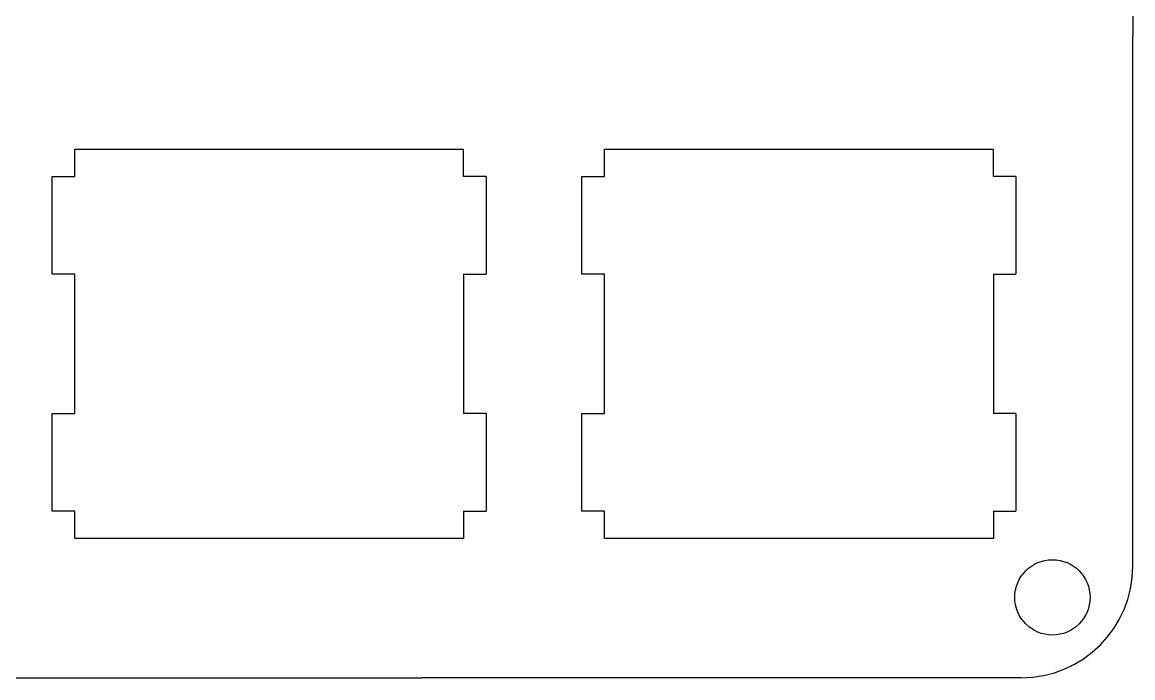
# Model space of a CAD drawing. Extents: x 14 to 304, y 9 to 109.
# Drawn here: x 264.24 to 304.07, y 9.37 to 32.87 of the extents above; entities that cross this region are included whole.
import ezdxf

# ---------------------------------------------------------------- set-up
doc = ezdxf.new("R2010")
doc.units = 0
doc.layers.add('LAYER_1', color=7, linetype='CONTINUOUS')

msp = doc.modelspace()

# ---------------------------------------------------------------- linework, layer by layer
at = {"layer": 'LAYER_1', "linetype": 'BYBLOCK'}
for p, q in [((304.07, 105.313), (304.072, 32.37)), ((304.072, 13.37), (304.072, 32.37)), ((18.126, 9.37), (278.572, 9.37)), ((300.072, 9.37), (278.572, 9.37))]:
    msp.add_line(p, q, dxfattribs=at)
for points in [[(266.127, 28.313, 0), (266.197, 28.313, 0), (266.401, 28.313, 0), (266.726, 28.313, 0), (267.16, 28.313, 0), (267.69, 28.313, 0), (268.306, 28.313, 0), (268.994, 28.313, 0), (269.742, 28.313, 0), (270.539, 28.313, 0), (271.372, 28.313, 0), (272.23, 28.313, 0), (273.099, 28.313, 0), (273.969, 28.313, 0), (274.826, 28.313, 0), (275.659, 28.313, 0), (276.456, 28.313, 0), (277.205, 28.313, 0), (277.893, 28.313, 0), (278.508, 28.313, 0), (279.039, 28.313, 0), (279.473, 28.313, 0), (279.797, 28.313, 0), (280.001, 28.313, 0), (280.072, 28.313, 0)], [(266.127, 27.334, 0), (266.127, 27.339, 0), (266.127, 27.353, 0), (266.127, 27.376, 0), (266.127, 27.406, 0), (266.127, 27.444, 0), (266.127, 27.487, 0), (266.127, 27.535, 0), (266.127, 27.588, 0), (266.127, 27.644, 0), (266.127, 27.702, 0), (266.127, 27.762, 0), (266.127, 27.823, 0), (266.127, 27.884, 0), (266.127, 27.944, 0), (266.127, 28.003, 0), (266.127, 28.059, 0), (266.127, 28.111, 0), (266.127, 28.16, 0), (266.127, 28.203, 0), (266.127, 28.24, 0), (266.127, 28.271, 0), (266.127, 28.293, 0), (266.127, 28.308, 0), (266.127, 28.313, 0)], [(280.072, 27.334, 0), (280.072, 27.339, 0), (280.072, 27.353, 0), (280.072, 27.376, 0), (280.072, 27.406, 0), (280.072, 27.444, 0), (280.072, 27.487, 0), (280.072, 27.535, 0), (280.072, 27.588, 0), (280.072, 27.644, 0), (280.072, 27.702, 0), (280.072, 27.762, 0), (280.072, 27.823, 0), (280.072, 27.884, 0), (280.072, 27.944, 0), (280.072, 28.003, 0), (280.072, 28.059, 0), (280.072, 28.111, 0), (280.072, 28.16, 0), (280.072, 28.203, 0), (280.072, 28.24, 0), (280.072, 28.271, 0), (280.072, 28.293, 0), (280.072, 28.308, 0), (280.072, 28.313, 0)], [(285.127, 28.313, 0), (285.197, 28.313, 0), (285.401, 28.313, 0), (285.726, 28.313, 0), (286.16, 28.313, 0), (286.69, 28.313, 0), (287.306, 28.313, 0), (287.994, 28.313, 0), (288.742, 28.313, 0), (289.539, 28.313, 0), (290.372, 28.313, 0), (291.23, 28.313, 0), (292.099, 28.313, 0), (292.969, 28.313, 0), (293.826, 28.313, 0), (294.659, 28.313, 0), (295.456, 28.313, 0), (296.205, 28.313, 0), (296.893, 28.313, 0), (297.508, 28.313, 0), (298.039, 28.313, 0), (298.473, 28.313, 0), (298.797, 28.313, 0), (299.001, 28.313, 0), (299.072, 28.313, 0)], [(285.127, 27.334, 0), (285.127, 27.339, 0), (285.127, 27.353, 0), (285.127, 27.376, 0), (285.127, 27.406, 0), (285.127, 27.444, 0), (285.127, 27.487, 0), (285.127, 27.535, 0), (285.127, 27.588, 0), (285.127, 27.644, 0), (285.127, 27.702, 0), (285.127, 27.762, 0), (285.127, 27.823, 0), (285.127, 27.884, 0), (285.127, 27.944, 0), (285.127, 28.003, 0), (285.127, 28.059, 0), (285.127, 28.111, 0), (285.127, 28.16, 0), (285.127, 28.203, 0), (285.127, 28.24, 0), (285.127, 28.271, 0), (285.127, 28.293, 0), (285.127, 28.308, 0), (285.127, 28.313, 0)], [(299.072, 27.334, 0), (299.072, 27.339, 0), (299.072, 27.353, 0), (299.072, 27.376, 0), (299.072, 27.406, 0), (299.072, 27.444, 0), (299.072, 27.487, 0), (299.072, 27.535, 0), (299.072, 27.588, 0), (299.072, 27.644, 0), (299.072, 27.702, 0), (299.072, 27.762, 0), (299.072, 27.823, 0), (299.072, 27.884, 0), (299.072, 27.944, 0), (299.072, 28.003, 0), (299.072, 28.059, 0), (299.072, 28.111, 0), (299.072, 28.16, 0), (299.072, 28.203, 0), (299.072, 28.24, 0), (299.072, 28.271, 0), (299.072, 28.293, 0), (299.072, 28.308, 0), (299.072, 28.313, 0)], [(265.315, 23.84, 0), (265.315, 23.858, 0), (265.315, 23.909, 0), (265.315, 23.99, 0), (265.315, 24.099, 0), (265.315, 24.232, 0), (265.315, 24.386, 0), (265.315, 24.558, 0), (265.315, 24.746, 0), (265.315, 24.946, 0), (265.315, 25.154, 0), (265.315, 25.369, 0), (265.315, 25.587, 0), (265.315, 25.805, 0), (265.315, 26.02, 0), (265.315, 26.228, 0), (265.315, 26.428, 0), (265.315, 26.616, 0), (265.315, 26.788, 0), (265.315, 26.942, 0), (265.315, 27.075, 0), (265.315, 27.184, 0), (265.315, 27.265, 0), (265.315, 27.316, 0), (265.315, 27.334, 0)], [(265.315, 27.334, 0), (265.319, 27.334, 0), (265.331, 27.334, 0), (265.35, 27.334, 0), (265.375, 27.334, 0), (265.406, 27.334, 0), (265.442, 27.334, 0), (265.482, 27.334, 0), (265.526, 27.334, 0), (265.572, 27.334, 0), (265.62, 27.334, 0), (265.67, 27.334, 0), (265.721, 27.334, 0), (265.772, 27.334, 0), (265.821, 27.334, 0), (265.87, 27.334, 0), (265.916, 27.334, 0), (265.96, 27.334, 0), (266, 27.334, 0), (266.036, 27.334, 0), (266.067, 27.334, 0), (266.092, 27.334, 0), (266.111, 27.334, 0), (266.123, 27.334, 0), (266.127, 27.334, 0)], [(280.883, 27.334, 0), (280.879, 27.334, 0), (280.867, 27.334, 0), (280.848, 27.334, 0), (280.823, 27.334, 0), (280.792, 27.334, 0), (280.756, 27.334, 0), (280.716, 27.334, 0), (280.673, 27.334, 0), (280.626, 27.334, 0), (280.578, 27.334, 0), (280.528, 27.334, 0), (280.477, 27.334, 0), (280.427, 27.334, 0), (280.377, 27.334, 0), (280.328, 27.334, 0), (280.282, 27.334, 0), (280.239, 27.334, 0), (280.199, 27.334, 0), (280.163, 27.334, 0), (280.132, 27.334, 0), (280.107, 27.334, 0), (280.088, 27.334, 0), (280.076, 27.334, 0), (280.072, 27.334, 0)], [(280.883, 27.334, 0), (280.883, 27.316, 0), (280.883, 27.265, 0), (280.883, 27.184, 0), (280.883, 27.075, 0), (280.883, 26.942, 0), (280.883, 26.788, 0), (280.883, 26.616, 0), (280.883, 26.428, 0), (280.883, 26.228, 0), (280.883, 26.02, 0), (280.883, 25.805, 0), (280.883, 25.587, 0), (280.883, 25.369, 0), (280.883, 25.154, 0), (280.883, 24.946, 0), (280.883, 24.746, 0), (280.883, 24.558, 0), (280.883, 24.386, 0), (280.883, 24.232, 0), (280.883, 24.099, 0), (280.883, 23.99, 0), (280.883, 23.909, 0), (280.883, 23.858, 0), (280.883, 23.84, 0)], [(284.315, 23.84, 0), (284.315, 23.858, 0), (284.315, 23.909, 0), (284.315, 23.99, 0), (284.315, 24.099, 0), (284.315, 24.232, 0), (284.315, 24.386, 0), (284.315, 24.558, 0), (284.315, 24.746, 0), (284.315, 24.946, 0), (284.315, 25.154, 0), (284.315, 25.369, 0), (284.315, 25.587, 0), (284.315, 25.805, 0), (284.315, 26.02, 0), (284.315, 26.228, 0), (284.315, 26.428, 0), (284.315, 26.616, 0), (284.315, 26.788, 0), (284.315, 26.942, 0), (284.315, 27.075, 0), (284.315, 27.184, 0), (284.315, 27.265, 0), (284.315, 27.316, 0), (284.315, 27.334, 0)], [(284.315, 27.334, 0), (284.319, 27.334, 0), (284.331, 27.334, 0), (284.35, 27.334, 0), (284.375, 27.334, 0), (284.406, 27.334, 0), (284.442, 27.334, 0), (284.482, 27.334, 0), (284.526, 27.334, 0), (284.572, 27.334, 0), (284.62, 27.334, 0), (284.67, 27.334, 0), (284.721, 27.334, 0), (284.772, 27.334, 0), (284.821, 27.334, 0), (284.87, 27.334, 0), (284.916, 27.334, 0), (284.96, 27.334, 0), (285, 27.334, 0), (285.036, 27.334, 0), (285.067, 27.334, 0), (285.092, 27.334, 0), (285.111, 27.334, 0), (285.123, 27.334, 0), (285.127, 27.334, 0)], [(299.883, 27.334, 0), (299.879, 27.334, 0), (299.867, 27.334, 0), (299.848, 27.334, 0), (299.823, 27.334, 0), (299.792, 27.334, 0), (299.756, 27.334, 0), (299.716, 27.334, 0), (299.673, 27.334, 0), (299.626, 27.334, 0), (299.578, 27.334, 0), (299.528, 27.334, 0), (299.477, 27.334, 0), (299.427, 27.334, 0), (299.377, 27.334, 0), (299.328, 27.334, 0), (299.282, 27.334, 0), (299.239, 27.334, 0), (299.199, 27.334, 0), (299.163, 27.334, 0), (299.132, 27.334, 0), (299.107, 27.334, 0), (299.088, 27.334, 0), (299.076, 27.334, 0), (299.072, 27.334, 0)], [(299.883, 27.334, 0), (299.883, 27.316, 0), (299.883, 27.265, 0), (299.883, 27.184, 0), (299.883, 27.075, 0), (299.883, 26.942, 0), (299.883, 26.788, 0), (299.883, 26.616, 0), (299.883, 26.428, 0), (299.883, 26.228, 0), (299.883, 26.02, 0), (299.883, 25.805, 0), (299.883, 25.587, 0), (299.883, 25.369, 0), (299.883, 25.154, 0), (299.883, 24.946, 0), (299.883, 24.746, 0), (299.883, 24.558, 0), (299.883, 24.386, 0), (299.883, 24.232, 0), (299.883, 24.099, 0), (299.883, 23.99, 0), (299.883, 23.909, 0), (299.883, 23.858, 0), (299.883, 23.84, 0)], [(266.127, 23.84, 0), (266.123, 23.84, 0), (266.111, 23.84, 0), (266.092, 23.84, 0), (266.067, 23.84, 0), (266.036, 23.84, 0), (266, 23.84, 0), (265.96, 23.84, 0), (265.916, 23.84, 0), (265.87, 23.84, 0), (265.821, 23.84, 0), (265.772, 23.84, 0), (265.721, 23.84, 0), (265.67, 23.84, 0), (265.62, 23.84, 0), (265.572, 23.84, 0), (265.526, 23.84, 0), (265.482, 23.84, 0), (265.442, 23.84, 0), (265.406, 23.84, 0), (265.375, 23.84, 0), (265.35, 23.84, 0), (265.331, 23.84, 0), (265.319, 23.84, 0), (265.315, 23.84, 0)], [(266.127, 18.84, 0), (266.127, 18.865, 0), (266.127, 18.938, 0), (266.127, 19.055, 0), (266.127, 19.21, 0), (266.127, 19.401, 0), (266.127, 19.621, 0), (266.127, 19.868, 0), (266.127, 20.136, 0), (266.127, 20.422, 0), (266.127, 20.721, 0), (266.127, 21.028, 0), (266.127, 21.34, 0), (266.127, 21.652, 0), (266.127, 21.959, 0), (266.127, 22.258, 0), (266.127, 22.544, 0), (266.127, 22.812, 0), (266.127, 23.059, 0), (266.127, 23.279, 0), (266.127, 23.47, 0), (266.127, 23.625, 0), (266.127, 23.742, 0), (266.127, 23.815, 0), (266.127, 23.84, 0)], [(280.072, 23.84, 0), (280.072, 23.815, 0), (280.072, 23.742, 0), (280.072, 23.625, 0), (280.072, 23.47, 0), (280.072, 23.279, 0), (280.072, 23.059, 0), (280.072, 22.812, 0), (280.072, 22.544, 0), (280.072, 22.258, 0), (280.072, 21.959, 0), (280.072, 21.652, 0), (280.072, 21.34, 0), (280.072, 21.028, 0), (280.072, 20.721, 0), (280.072, 20.422, 0), (280.072, 20.136, 0), (280.072, 19.868, 0), (280.072, 19.621, 0), (280.072, 19.401, 0), (280.072, 19.21, 0), (280.072, 19.055, 0), (280.072, 18.938, 0), (280.072, 18.865, 0), (280.072, 18.84, 0)], [(280.072, 23.84, 0), (280.076, 23.84, 0), (280.088, 23.84, 0), (280.107, 23.84, 0), (280.132, 23.84, 0), (280.163, 23.84, 0), (280.199, 23.84, 0), (280.239, 23.84, 0), (280.282, 23.84, 0), (280.328, 23.84, 0), (280.377, 23.84, 0), (280.427, 23.84, 0), (280.477, 23.84, 0), (280.528, 23.84, 0), (280.578, 23.84, 0), (280.626, 23.84, 0), (280.673, 23.84, 0), (280.716, 23.84, 0), (280.756, 23.84, 0), (280.792, 23.84, 0), (280.823, 23.84, 0), (280.848, 23.84, 0), (280.867, 23.84, 0), (280.879, 23.84, 0), (280.883, 23.84, 0)], [(285.127, 23.84, 0), (285.123, 23.84, 0), (285.111, 23.84, 0), (285.092, 23.84, 0), (285.067, 23.84, 0), (285.036, 23.84, 0), (285, 23.84, 0), (284.96, 23.84, 0), (284.916, 23.84, 0), (284.87, 23.84, 0), (284.821, 23.84, 0), (284.772, 23.84, 0), (284.721, 23.84, 0), (284.67, 23.84, 0), (284.62, 23.84, 0), (284.572, 23.84, 0), (284.526, 23.84, 0), (284.482, 23.84, 0), (284.442, 23.84, 0), (284.406, 23.84, 0), (284.375, 23.84, 0), (284.35, 23.84, 0), (284.331, 23.84, 0), (284.319, 23.84, 0), (284.315, 23.84, 0)], [(285.127, 18.84, 0), (285.127, 18.865, 0), (285.127, 18.938, 0), (285.127, 19.055, 0), (285.127, 19.21, 0), (285.127, 19.401, 0), (285.127, 19.621, 0), (285.127, 19.868, 0), (285.127, 20.136, 0), (285.127, 20.422, 0), (285.127, 20.721, 0), (285.127, 21.028, 0), (285.127, 21.34, 0), (285.127, 21.652, 0), (285.127, 21.959, 0), (285.127, 22.258, 0), (285.127, 22.544, 0), (285.127, 22.812, 0), (285.127, 23.059, 0), (285.127, 23.279, 0), (285.127, 23.47, 0), (285.127, 23.625, 0), (285.127, 23.742, 0), (285.127, 23.815, 0), (285.127, 23.84, 0)], [(299.072, 23.84, 0), (299.072, 23.815, 0), (299.072, 23.742, 0), (299.072, 23.625, 0), (299.072, 23.47, 0), (299.072, 23.279, 0), (299.072, 23.059, 0), (299.072, 22.812, 0), (299.072, 22.544, 0), (299.072, 22.258, 0), (299.072, 21.959, 0), (299.072, 21.652, 0), (299.072, 21.34, 0), (299.072, 21.028, 0), (299.072, 20.721, 0), (299.072, 20.422, 0), (299.072, 20.136, 0), (299.072, 19.868, 0), (299.072, 19.621, 0), (299.072, 19.401, 0), (299.072, 19.21, 0), (299.072, 19.055, 0), (299.072, 18.938, 0), (299.072, 18.865, 0), (299.072, 18.84, 0)], [(299.072, 23.84, 0), (299.076, 23.84, 0), (299.088, 23.84, 0), (299.107, 23.84, 0), (299.132, 23.84, 0), (299.163, 23.84, 0), (299.199, 23.84, 0), (299.239, 23.84, 0), (299.282, 23.84, 0), (299.328, 23.84, 0), (299.377, 23.84, 0), (299.427, 23.84, 0), (299.477, 23.84, 0), (299.528, 23.84, 0), (299.578, 23.84, 0), (299.626, 23.84, 0), (299.673, 23.84, 0), (299.716, 23.84, 0), (299.756, 23.84, 0), (299.792, 23.84, 0), (299.823, 23.84, 0), (299.848, 23.84, 0), (299.867, 23.84, 0), (299.879, 23.84, 0), (299.883, 23.84, 0)], [(265.315, 15.346, 0), (265.315, 15.364, 0), (265.315, 15.415, 0), (265.315, 15.496, 0), (265.315, 15.605, 0), (265.315, 15.738, 0), (265.315, 15.892, 0), (265.315, 16.064, 0), (265.315, 16.252, 0), (265.315, 16.452, 0), (265.315, 16.66, 0), (265.315, 16.875, 0), (265.315, 17.093, 0), (265.315, 17.311, 0), (265.315, 17.526, 0), (265.315, 17.735, 0), (265.315, 17.934, 0), (265.315, 18.122, 0), (265.315, 18.294, 0), (265.315, 18.448, 0), (265.315, 18.581, 0), (265.315, 18.69, 0), (265.315, 18.771, 0), (265.315, 18.822, 0), (265.315, 18.84, 0)], [(265.315, 18.84, 0), (265.319, 18.84, 0), (265.331, 18.84, 0), (265.35, 18.84, 0), (265.375, 18.84, 0), (265.406, 18.84, 0), (265.442, 18.84, 0), (265.482, 18.84, 0), (265.526, 18.84, 0), (265.572, 18.84, 0), (265.62, 18.84, 0), (265.67, 18.84, 0), (265.721, 18.84, 0), (265.772, 18.84, 0), (265.821, 18.84, 0), (265.87, 18.84, 0), (265.916, 18.84, 0), (265.96, 18.84, 0), (266, 18.84, 0), (266.036, 18.84, 0), (266.067, 18.84, 0), (266.092, 18.84, 0), (266.111, 18.84, 0), (266.123, 18.84, 0), (266.127, 18.84, 0)], [(280.883, 18.84, 0), (280.879, 18.84, 0), (280.867, 18.84, 0), (280.848, 18.84, 0), (280.823, 18.84, 0), (280.792, 18.84, 0), (280.756, 18.84, 0), (280.716, 18.84, 0), (280.673, 18.84, 0), (280.626, 18.84, 0), (280.578, 18.84, 0), (280.528, 18.84, 0), (280.477, 18.84, 0), (280.427, 18.84, 0), (280.377, 18.84, 0), (280.328, 18.84, 0), (280.282, 18.84, 0), (280.239, 18.84, 0), (280.199, 18.84, 0), (280.163, 18.84, 0), (280.132, 18.84, 0), (280.107, 18.84, 0), (280.088, 18.84, 0), (280.076, 18.84, 0), (280.072, 18.84, 0)], [(280.883, 18.84, 0), (280.883, 18.822, 0), (280.883, 18.771, 0), (280.883, 18.69, 0), (280.883, 18.581, 0), (280.883, 18.448, 0), (280.883, 18.294, 0), (280.883, 18.122, 0), (280.883, 17.934, 0), (280.883, 17.735, 0), (280.883, 17.526, 0), (280.883, 17.311, 0), (280.883, 17.093, 0), (280.883, 16.875, 0), (280.883, 16.66, 0), (280.883, 16.452, 0), (280.883, 16.252, 0), (280.883, 16.064, 0), (280.883, 15.892, 0), (280.883, 15.738, 0), (280.883, 15.605, 0), (280.883, 15.496, 0), (280.883, 15.415, 0), (280.883, 15.364, 0), (280.883, 15.346, 0)], [(284.315, 15.346, 0), (284.315, 15.364, 0), (284.315, 15.415, 0), (284.315, 15.496, 0), (284.315, 15.605, 0), (284.315, 15.738, 0), (284.315, 15.892, 0), (284.315, 16.064, 0), (284.315, 16.252, 0), (284.315, 16.452, 0), (284.315, 16.66, 0), (284.315, 16.875, 0), (284.315, 17.093, 0), (284.315, 17.311, 0), (284.315, 17.526, 0), (284.315, 17.735, 0), (284.315, 17.934, 0), (284.315, 18.122, 0), (284.315, 18.294, 0), (284.315, 18.448, 0), (284.315, 18.581, 0), (284.315, 18.69, 0), (284.315, 18.771, 0), (284.315, 18.822, 0), (284.315, 18.84, 0)], [(284.315, 18.84, 0), (284.319, 18.84, 0), (284.331, 18.84, 0), (284.35, 18.84, 0), (284.375, 18.84, 0), (284.406, 18.84, 0), (284.442, 18.84, 0), (284.482, 18.84, 0), (284.526, 18.84, 0), (284.572, 18.84, 0), (284.62, 18.84, 0), (284.67, 18.84, 0), (284.721, 18.84, 0), (284.772, 18.84, 0), (284.821, 18.84, 0), (284.87, 18.84, 0), (284.916, 18.84, 0), (284.96, 18.84, 0), (285, 18.84, 0), (285.036, 18.84, 0), (285.067, 18.84, 0), (285.092, 18.84, 0), (285.111, 18.84, 0), (285.123, 18.84, 0), (285.127, 18.84, 0)], [(299.883, 18.84, 0), (299.879, 18.84, 0), (299.867, 18.84, 0), (299.848, 18.84, 0), (299.823, 18.84, 0), (299.792, 18.84, 0), (299.756, 18.84, 0), (299.716, 18.84, 0), (299.673, 18.84, 0), (299.626, 18.84, 0), (299.578, 18.84, 0), (299.528, 18.84, 0), (299.477, 18.84, 0), (299.427, 18.84, 0), (299.377, 18.84, 0), (299.328, 18.84, 0), (299.282, 18.84, 0), (299.239, 18.84, 0), (299.199, 18.84, 0), (299.163, 18.84, 0), (299.132, 18.84, 0), (299.107, 18.84, 0), (299.088, 18.84, 0), (299.076, 18.84, 0), (299.072, 18.84, 0)], [(299.883, 18.84, 0), (299.883, 18.822, 0), (299.883, 18.771, 0), (299.883, 18.69, 0), (299.883, 18.581, 0), (299.883, 18.448, 0), (299.883, 18.294, 0), (299.883, 18.122, 0), (299.883, 17.934, 0), (299.883, 17.735, 0), (299.883, 17.526, 0), (299.883, 17.311, 0), (299.883, 17.093, 0), (299.883, 16.875, 0), (299.883, 16.66, 0), (299.883, 16.452, 0), (299.883, 16.252, 0), (299.883, 16.064, 0), (299.883, 15.892, 0), (299.883, 15.738, 0), (299.883, 15.605, 0), (299.883, 15.496, 0), (299.883, 15.415, 0), (299.883, 15.364, 0), (299.883, 15.346, 0)], [(266.127, 15.346, 0), (266.123, 15.346, 0), (266.111, 15.346, 0), (266.092, 15.346, 0), (266.067, 15.346, 0), (266.036, 15.346, 0), (266, 15.346, 0), (265.96, 15.346, 0), (265.916, 15.346, 0), (265.87, 15.346, 0), (265.821, 15.346, 0), (265.772, 15.346, 0), (265.721, 15.346, 0), (265.67, 15.346, 0), (265.62, 15.346, 0), (265.572, 15.346, 0), (265.526, 15.346, 0), (265.482, 15.346, 0), (265.442, 15.346, 0), (265.406, 15.346, 0), (265.375, 15.346, 0), (265.35, 15.346, 0), (265.331, 15.346, 0), (265.319, 15.346, 0), (265.315, 15.346, 0)], [(266.127, 14.367, 0), (266.127, 14.372, 0), (266.127, 14.387, 0), (266.127, 14.409, 0), (266.127, 14.44, 0), (266.127, 14.477, 0), (266.127, 14.52, 0), (266.127, 14.569, 0), (266.127, 14.621, 0), (266.127, 14.677, 0), (266.127, 14.736, 0), (266.127, 14.796, 0), (266.127, 14.857, 0), (266.127, 14.918, 0), (266.127, 14.978, 0), (266.127, 15.036, 0), (266.127, 15.092, 0), (266.127, 15.145, 0), (266.127, 15.193, 0), (266.127, 15.236, 0), (266.127, 15.274, 0), (266.127, 15.304, 0), (266.127, 15.327, 0), (266.127, 15.341, 0), (266.127, 15.346, 0)], [(280.072, 15.346, 0), (280.076, 15.346, 0), (280.088, 15.346, 0), (280.107, 15.346, 0), (280.132, 15.346, 0), (280.163, 15.346, 0), (280.199, 15.346, 0), (280.239, 15.346, 0), (280.282, 15.346, 0), (280.328, 15.346, 0), (280.377, 15.346, 0), (280.427, 15.346, 0), (280.477, 15.346, 0), (280.528, 15.346, 0), (280.578, 15.346, 0), (280.626, 15.346, 0), (280.673, 15.346, 0), (280.716, 15.346, 0), (280.756, 15.346, 0), (280.792, 15.346, 0), (280.823, 15.346, 0), (280.848, 15.346, 0), (280.867, 15.346, 0), (280.879, 15.346, 0), (280.883, 15.346, 0)], [(280.072, 15.346, 0), (280.072, 15.341, 0), (280.072, 15.327, 0), (280.072, 15.304, 0), (280.072, 15.274, 0), (280.072, 15.236, 0), (280.072, 15.193, 0), (280.072, 15.145, 0), (280.072, 15.092, 0), (280.072, 15.036, 0), (280.072, 14.978, 0), (280.072, 14.918, 0), (280.072, 14.857, 0), (280.072, 14.796, 0), (280.072, 14.736, 0), (280.072, 14.677, 0), (280.072, 14.621, 0), (280.072, 14.569, 0), (280.072, 14.52, 0), (280.072, 14.477, 0), (280.072, 14.44, 0), (280.072, 14.409, 0), (280.072, 14.387, 0), (280.072, 14.372, 0), (280.072, 14.367, 0)], [(285.127, 15.346, 0), (285.123, 15.346, 0), (285.111, 15.346, 0), (285.092, 15.346, 0), (285.067, 15.346, 0), (285.036, 15.346, 0), (285, 15.346, 0), (284.96, 15.346, 0), (284.916, 15.346, 0), (284.87, 15.346, 0), (284.821, 15.346, 0), (284.772, 15.346, 0), (284.721, 15.346, 0), (284.67, 15.346, 0), (284.62, 15.346, 0), (284.572, 15.346, 0), (284.526, 15.346, 0), (284.482, 15.346, 0), (284.442, 15.346, 0), (284.406, 15.346, 0), (284.375, 15.346, 0), (284.35, 15.346, 0), (284.331, 15.346, 0), (284.319, 15.346, 0), (284.315, 15.346, 0)], [(285.127, 14.367, 0), (285.127, 14.372, 0), (285.127, 14.387, 0), (285.127, 14.409, 0), (285.127, 14.44, 0), (285.127, 14.477, 0), (285.127, 14.52, 0), (285.127, 14.569, 0), (285.127, 14.621, 0), (285.127, 14.677, 0), (285.127, 14.736, 0), (285.127, 14.796, 0), (285.127, 14.857, 0), (285.127, 14.918, 0), (285.127, 14.978, 0), (285.127, 15.036, 0), (285.127, 15.092, 0), (285.127, 15.145, 0), (285.127, 15.193, 0), (285.127, 15.236, 0), (285.127, 15.274, 0), (285.127, 15.304, 0), (285.127, 15.327, 0), (285.127, 15.341, 0), (285.127, 15.346, 0)], [(299.072, 15.346, 0), (299.076, 15.346, 0), (299.088, 15.346, 0), (299.107, 15.346, 0), (299.132, 15.346, 0), (299.163, 15.346, 0), (299.199, 15.346, 0), (299.239, 15.346, 0), (299.282, 15.346, 0), (299.328, 15.346, 0), (299.377, 15.346, 0), (299.427, 15.346, 0), (299.477, 15.346, 0), (299.528, 15.346, 0), (299.578, 15.346, 0), (299.626, 15.346, 0), (299.673, 15.346, 0), (299.716, 15.346, 0), (299.756, 15.346, 0), (299.792, 15.346, 0), (299.823, 15.346, 0), (299.848, 15.346, 0), (299.867, 15.346, 0), (299.879, 15.346, 0), (299.883, 15.346, 0)], [(299.072, 15.346, 0), (299.072, 15.341, 0), (299.072, 15.327, 0), (299.072, 15.304, 0), (299.072, 15.274, 0), (299.072, 15.236, 0), (299.072, 15.193, 0), (299.072, 15.145, 0), (299.072, 15.092, 0), (299.072, 15.036, 0), (299.072, 14.978, 0), (299.072, 14.918, 0), (299.072, 14.857, 0), (299.072, 14.796, 0), (299.072, 14.736, 0), (299.072, 14.677, 0), (299.072, 14.621, 0), (299.072, 14.569, 0), (299.072, 14.52, 0), (299.072, 14.477, 0), (299.072, 14.44, 0), (299.072, 14.409, 0), (299.072, 14.387, 0), (299.072, 14.372, 0), (299.072, 14.367, 0)], [(280.072, 14.367, 0), (280.001, 14.367, 0), (279.797, 14.367, 0), (279.473, 14.367, 0), (279.039, 14.367, 0), (278.508, 14.367, 0), (277.893, 14.367, 0), (277.205, 14.367, 0), (276.456, 14.367, 0), (275.659, 14.367, 0), (274.826, 14.367, 0), (273.969, 14.367, 0), (273.099, 14.367, 0), (272.23, 14.367, 0), (271.372, 14.367, 0), (270.539, 14.367, 0), (269.742, 14.367, 0), (268.994, 14.367, 0), (268.306, 14.367, 0), (267.69, 14.367, 0), (267.16, 14.367, 0), (266.726, 14.367, 0), (266.401, 14.367, 0), (266.197, 14.367, 0), (266.127, 14.367, 0)], [(299.072, 14.367, 0), (299.001, 14.367, 0), (298.797, 14.367, 0), (298.473, 14.367, 0), (298.039, 14.367, 0), (297.508, 14.367, 0), (296.893, 14.367, 0), (296.205, 14.367, 0), (295.456, 14.367, 0), (294.659, 14.367, 0), (293.826, 14.367, 0), (292.969, 14.367, 0), (292.099, 14.367, 0), (291.23, 14.367, 0), (290.372, 14.367, 0), (289.539, 14.367, 0), (288.742, 14.367, 0), (287.994, 14.367, 0), (287.306, 14.367, 0), (286.69, 14.367, 0), (286.16, 14.367, 0), (285.726, 14.367, 0), (285.401, 14.367, 0), (285.197, 14.367, 0), (285.127, 14.367, 0)]]:
    msp.add_polyline3d(points, dxfattribs=at)
at = {"layer": 'LAYER_1'}
msp.add_circle((301.19, 12.252), 1.35, dxfattribs=at)
msp.add_arc((300.072, 13.37), 4, 270, 0, dxfattribs=at)

doc.saveas('drawing.dxf')
